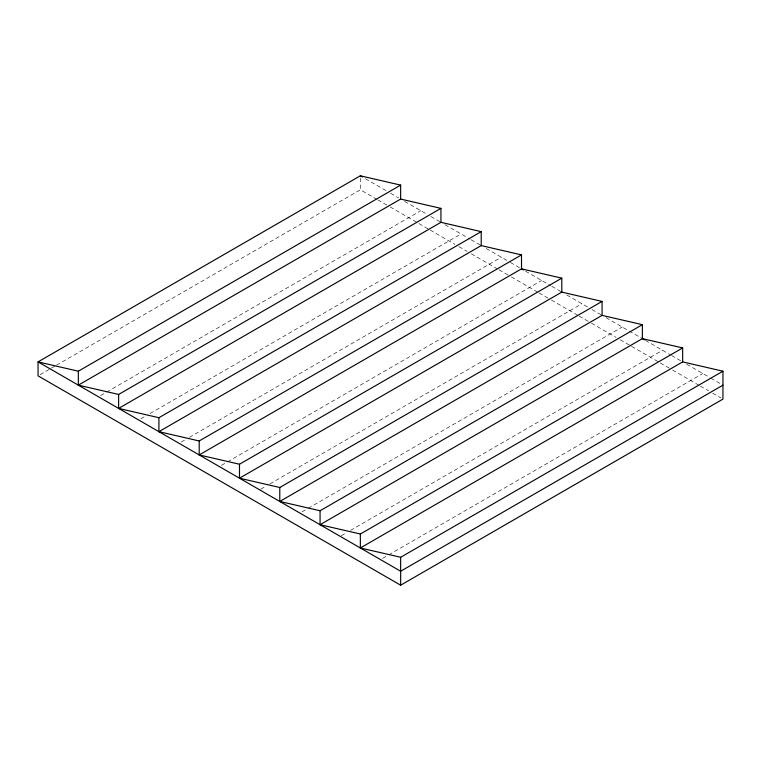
<?xml version="1.0" encoding="UTF-8"?>
<svg xmlns="http://www.w3.org/2000/svg" width="761" height="761" viewBox="0 0 761 761"><rect width="100%" height="100%" fill="white"/><g stroke="black" fill="none" stroke-linecap="round" stroke-linejoin="round"><path stroke-width="0.57" stroke-dasharray="3.81 2.85" d="M40.114 374.659L50.407 368.714M51.434 368.115L55.553 365.746M56.59 365.147L360.353 189.765L376.79 199.258M100.538 395.596L105.693 392.619M106.721 392.029L420.785 210.702M140.833 418.854L145.979 415.877M150.098 413.499L461.08 233.96M181.118 442.112L185.237 439.734M189.356 437.356L501.366 257.218M221.403 465.371L226.559 462.403M227.587 461.803L541.651 280.486M260.662 489.228L265.817 486.26M269.936 483.882L581.937 303.744M301.984 511.896L307.13 508.919M308.157 508.329L622.232 327.002M341.242 535.744L346.388 532.776M350.507 530.398L662.517 350.26M382.564 558.412L387.71 555.444M388.738 554.845L702.803 373.518M365.394 178.721L386.54 190.925M390.574 193.256L398.631 197.908M404.671 201.399L426.835 214.193M430.859 216.514L440.933 222.326M444.957 224.657L470.146 239.192M471.145 239.772L481.218 245.594M486.26 248.495L509.423 261.87M510.431 262.45L521.513 268.852M525.537 271.173L550.717 285.717M551.725 286.298L561.799 292.11M566.831 295.021L587.987 307.235M592.01 309.556L602.084 315.368M606.117 317.698L642.37 338.635M645.395 340.376L670.574 354.911M671.582 355.492L682.665 361.894M686.688 364.215L709.861 377.589M710.86 378.169L720.933 383.991M377.817 199.848L389.118 206.374M390.146 206.963L417.875 222.973M418.902 223.572L429.175 229.499M430.203 230.088L454.859 244.329M458.969 246.697L467.178 251.444M471.287 253.813L497.998 269.232M499.026 269.822L510.327 276.348M511.354 276.947L538.056 292.357M539.083 292.956L550.384 299.482M551.411 300.072L578.122 315.492M579.15 316.081L590.441 322.607M591.468 323.197L616.125 337.437M620.234 339.806L630.508 345.732M631.535 346.331L659.264 362.341M660.291 362.93L671.592 369.456M672.619 370.046L699.321 385.466M700.348 386.065L708.567 390.802M712.677 393.18L720.895 397.927M360.353 178.141L360.353 189.765"/><path stroke-width="1.14" d="M400.647 185.113L78.335 371.197L78.335 385.152L400.647 199.068L400.647 185.113L360.353 175.81L38.05 361.894L38.05 375.848L400.647 585.19L722.95 399.106L722.95 371.197L682.665 361.894L360.353 547.977L360.353 534.013L682.665 347.939L682.665 361.894M118.63 394.455L440.933 208.371L440.933 222.326L118.63 408.41L118.63 394.455L78.335 385.152M158.916 417.713L481.218 231.639L481.218 245.594L158.916 431.668L158.916 417.713L118.63 408.41M199.201 440.98L521.513 254.897L521.513 268.852L199.201 454.935L199.201 440.98L158.916 431.668M239.487 464.239L561.799 278.155L561.799 292.11L239.487 478.193L239.487 464.239L199.201 454.935M279.782 487.497L602.084 301.413L602.084 315.368L279.782 501.451L279.782 487.497L239.487 478.193M320.067 510.755L642.37 324.671L642.37 338.635L320.067 524.71L320.067 510.755L279.782 501.451M360.353 547.977L400.647 557.28L722.95 371.197M722.95 385.152L400.647 571.235L38.05 361.894L78.335 371.197M400.647 199.068L440.933 208.371M440.933 222.326L481.218 231.639M481.218 245.594L521.513 254.897M561.799 278.155L521.513 268.852L523.52 270.012M561.799 292.11L602.084 301.413M602.084 315.368L642.37 324.671M682.665 347.939L642.37 338.635L644.386 339.796M320.067 524.71L360.353 534.013M360.353 175.81L362.369 176.971M400.647 557.28L400.647 585.19"/></g></svg>
